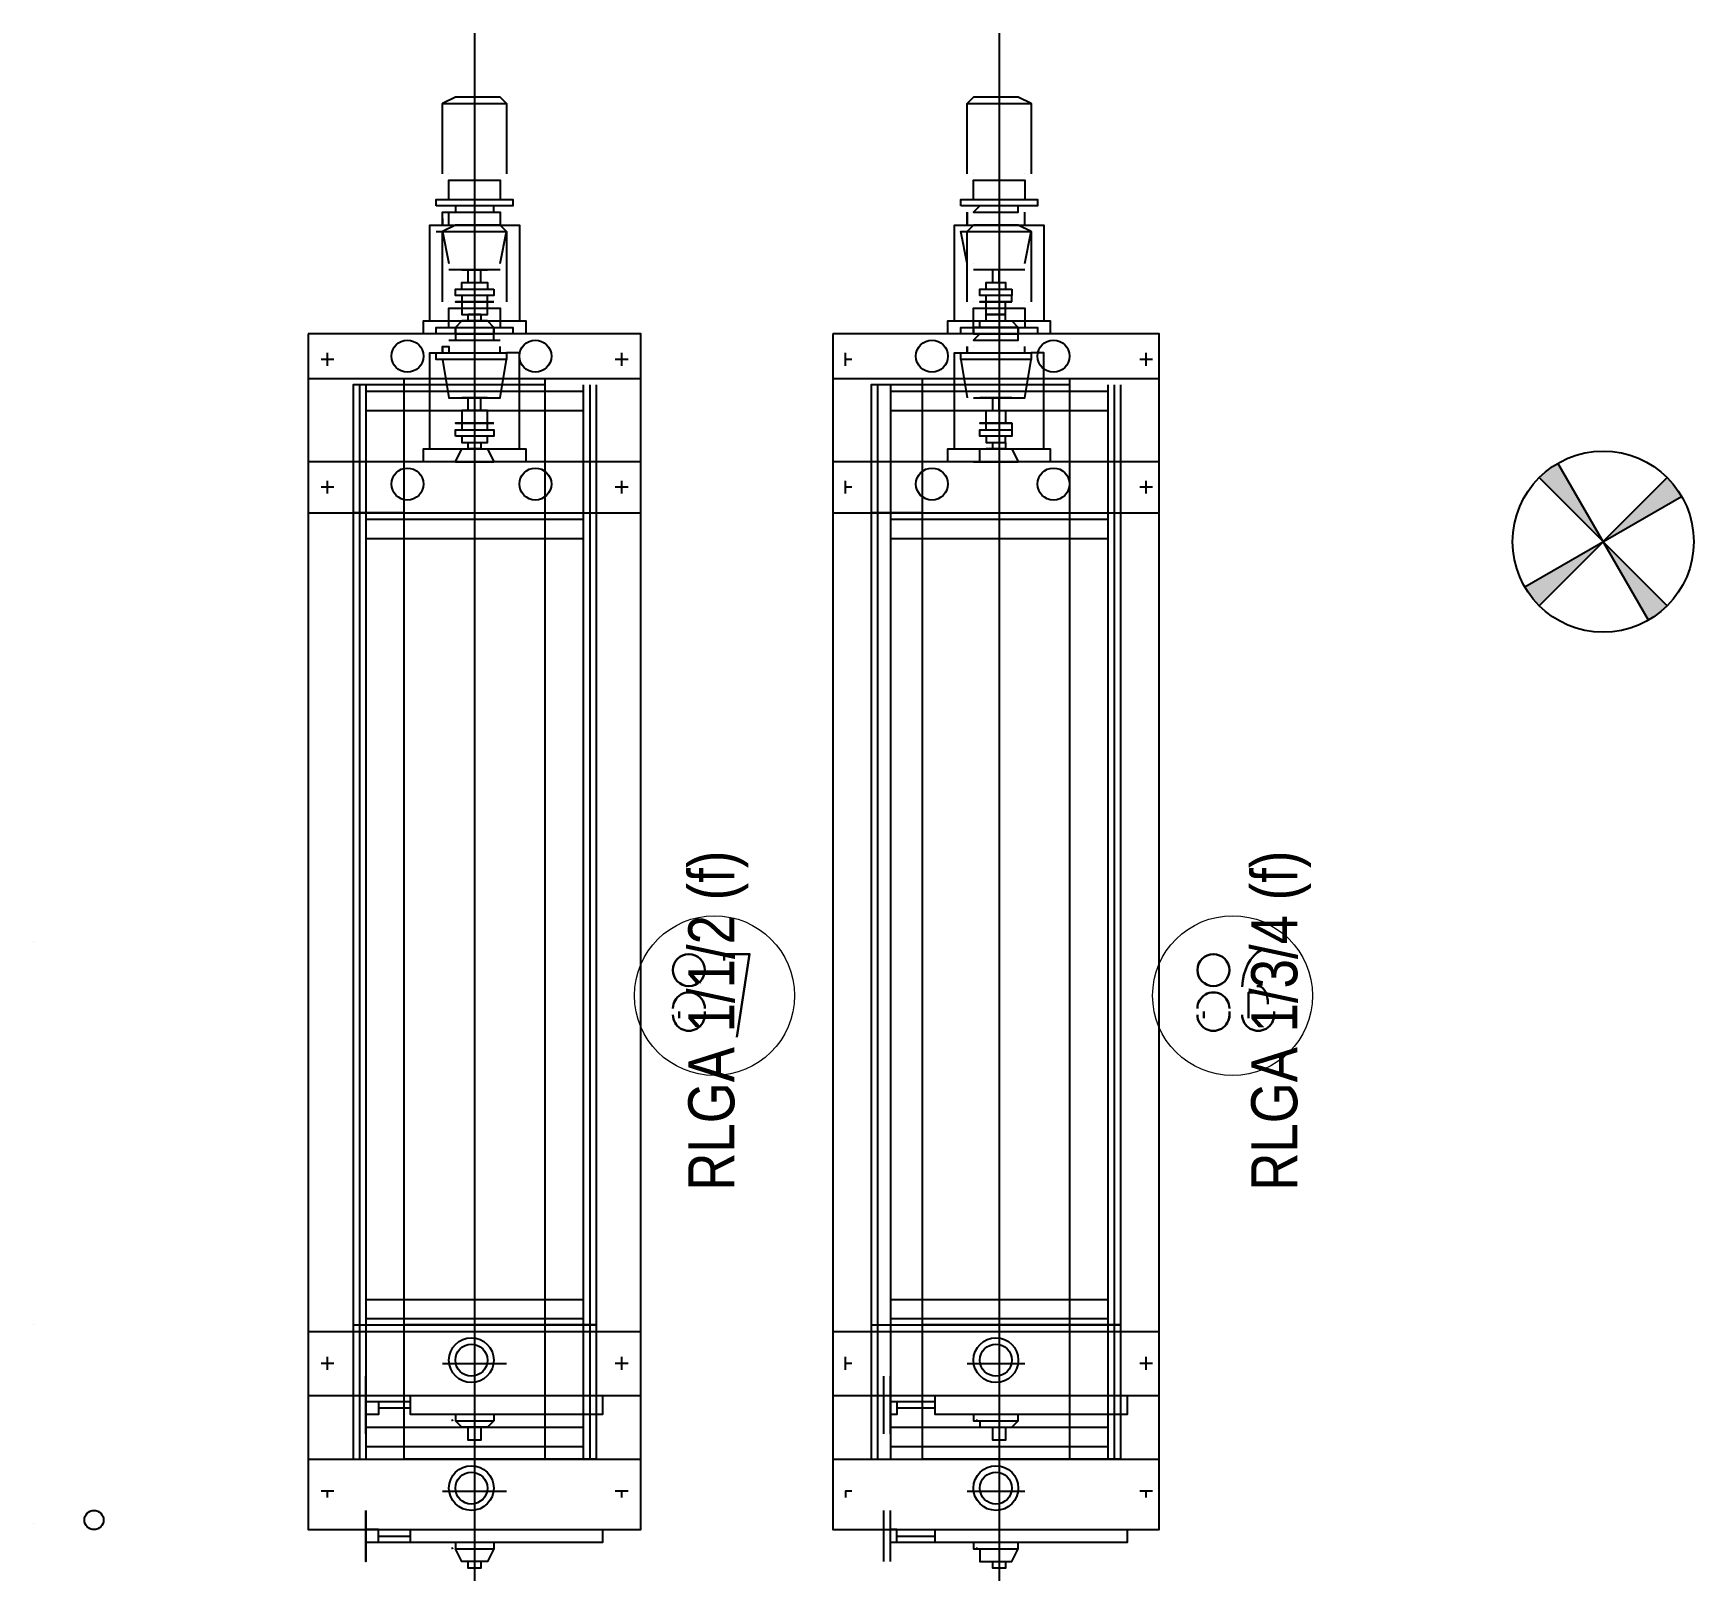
# Model space of a CAD drawing. Header units: metres. Extents: x -941 to 1333, y -28 to 1490.
# Drawn here: x 835.54 to 840.95, y 375.94 to 380.98 of the extents above; entities that cross this region are included whole.
import ezdxf

# ---------------------------------------------------------------- set-up
doc = ezdxf.new("R2010")
doc.units = ezdxf.units.M
doc.layers.add('00', color=7, linetype='Continuous')
doc.styles.add('style2A', font='swissc.ttf')

# ---------------------------------------------------------------- blocks, each defined once
blk = doc.blocks.new('auto-sprinkler')
at = {"layer": '00'}
h = blk.add_hatch(color=161, dxfattribs=at)
h.dxf.hatch_style = 1
h.paths.add_polyline_path([(0, 0), (-0.075, 0.1299, 0.065543), (-0.1061, 0.1061)])
h.paths.add_polyline_path([(0, 0), (0.1299, 0.075, 0.065543), (0.1061, 0.1061)])
h.paths.add_polyline_path([(0.075, -0.1299, 0.065543), (0.1061, -0.1061), (0, 0)])
h.paths.add_polyline_path([(-0.1299, -0.075, 0.065543), (-0.1061, -0.1061), (0, 0)])
at = {"layer": '00', "color": 170}
for points in [[(0.075, -0.1299), (-0.075, 0.1299)], [(-0.1061, -0.1061), (0.1061, 0.1061)], [(0.1061, -0.1061), (-0.1061, 0.1061)], [(-0.1299, -0.075), (0.1299, 0.075)]]:
    blk.add_lwpolyline(points, dxfattribs=at)
blk.add_circle((0, 0), 0.15, dxfattribs=at)

msp = doc.modelspace()

# ---------------------------------------------------------------- linework, layer by layer
at = {"lineweight": 25}
for points in [[(836.97856, 380.97552), (836.97856, 376.35161)], [(838.68648, 380.97552), (838.68648, 376.35161)], [(837.0827, 380.74641), (837.06187, 380.76724), (836.91607, 380.76724), (836.87441, 380.74641)], [(838.79063, 380.74641), (838.74897, 380.76724), (838.60317, 380.76724), (838.58234, 380.74641)], [(836.87441, 380.51729), (836.87441, 380.74641), (837.0827, 380.74641), (837.0827, 380.51729)], [(838.58234, 380.51729), (838.58234, 380.74641), (838.79063, 380.74641), (838.79063, 380.51729)], [(836.97856, 380.55895), (836.97856, 375.93505)], [(838.68648, 380.55895), (838.68648, 375.93505)], [(836.89524, 380.51729), (836.89524, 380.51729)], [(836.89524, 380.43398), (836.89524, 380.49647), (837.06187, 380.49647), (837.06187, 380.43398)], [(837.06187, 380.51729), (837.06187, 380.51729)], [(838.60317, 380.51729), (838.60317, 380.51729)], [(838.60317, 380.43398), (838.60317, 380.49647), (838.7698, 380.49647), (838.7698, 380.43398)], [(838.7698, 380.51729), (838.7698, 380.51729)], [(836.87441, 380.3715), (836.87441, 380.35067), (836.87441, 380.39232), (836.89524, 380.39232), (837.06187, 380.39232), (837.06187, 380.35067)], [(836.89524, 380.39232), (836.89524, 380.39232)], [(836.89524, 380.35067), (836.89524, 380.39232)], [(837.04104, 380.39232), (837.04104, 380.41315), (836.91607, 380.41315), (836.91607, 380.39232)], [(836.91607, 380.41315), (836.91607, 380.41315)], [(837.04104, 380.41315), (837.04104, 380.41315)], [(837.06187, 380.39232), (837.06187, 380.39232)], [(838.58234, 380.39232), (838.58234, 380.39232)], [(838.58234, 380.39232), (838.58234, 380.35067), (838.58234, 380.39232)], [(838.624, 380.41315), (838.60317, 380.39232), (838.74897, 380.39232), (838.74897, 380.41315), (838.60317, 380.41315)], [(838.60317, 380.41315), (838.60317, 380.41315)], [(838.60317, 380.39232), (838.60317, 380.39232)], [(838.74897, 380.41315), (838.74897, 380.41315)], [(838.74897, 380.39232), (838.74897, 380.39232)], [(838.7698, 380.35067), (838.7698, 380.39232)], [(836.83276, 380.03824), (836.83276, 380.35067), (836.85358, 380.35067), (837.0827, 380.35067), (837.12435, 380.35067), (837.12435, 380.03824)], [(836.85358, 380.32984), (837.0827, 380.32984), (837.06187, 380.35067), (836.91607, 380.35067), (836.87441, 380.32984), (836.89524, 380.2257)], [(836.85358, 380.35067), (836.85358, 380.35067)], [(836.87441, 380.35067), (836.87441, 380.35067)], [(837.0827, 380.35067), (837.0827, 380.35067)], [(838.54069, 380.03824), (838.54069, 380.35067), (838.56151, 380.35067), (838.79063, 380.35067), (838.83228, 380.35067), (838.83228, 380.03824)], [(838.58234, 380.2257), (838.56151, 380.32984), (838.79063, 380.32984), (838.74897, 380.35067), (838.60317, 380.35067), (838.58234, 380.32984)], [(838.56151, 380.35067), (838.56151, 380.35067)], [(838.58234, 380.35067), (838.58234, 380.3715)], [(838.58234, 380.35067), (838.58234, 380.35067)], [(838.79063, 380.35067), (838.79063, 380.35067)], [(836.87441, 380.10073), (836.87441, 380.32984), (837.0827, 380.32984), (837.0827, 380.10073)], [(837.06187, 380.2257), (837.0827, 380.32984)], [(838.58234, 380.10073), (838.58234, 380.32984), (838.79063, 380.32984), (838.79063, 380.10073)], [(838.7698, 380.2257), (838.79063, 380.32984)], [(836.89524, 380.2257), (836.89524, 380.2257)], [(837.06187, 380.2257), (837.06187, 380.2257)], [(838.60317, 380.2257), (838.60317, 380.2257)], [(838.7698, 380.2257), (838.7698, 380.2257)], [(837.06187, 380.20487), (836.89524, 380.20487)], [(836.91607, 380.20487), (836.91607, 380.20487)], [(836.9369, 380.20487), (836.9369, 380.20487)], [(836.95773, 380.16321), (836.95773, 380.20487)], [(836.99938, 380.16321), (836.99938, 380.20487)], [(837.02021, 380.20487), (837.02021, 380.20487)], [(837.02021, 380.20487), (837.02021, 380.20487)], [(837.04104, 380.20487), (837.04104, 380.20487)], [(838.7698, 380.20487), (838.60317, 380.20487)], [(838.72814, 380.20487), (838.624, 380.20487)], [(838.624, 380.20487), (838.624, 380.20487)], [(838.624, 380.20487), (838.624, 380.20487)], [(838.64483, 380.20487), (838.64483, 380.20487)], [(838.70731, 380.20487), (838.64483, 380.20487)], [(838.66566, 380.16321), (838.66566, 380.20487)], [(838.68648, 380.16321), (838.68648, 380.20487)], [(838.70731, 380.20487), (838.70731, 380.20487)], [(838.72814, 380.20487), (838.72814, 380.20487)], [(836.9369, 380.14238), (836.9369, 380.16321), (837.02021, 380.16321), (837.02021, 380.14238)], [(836.9369, 380.12155), (836.9369, 380.10073), (836.9369, 380.05907), (837.02021, 380.05907), (837.02021, 380.10073), (837.02021, 380.12155)], [(838.64483, 380.14238), (838.64483, 380.16321), (838.70731, 380.16321), (838.70731, 380.14238)], [(838.64483, 380.05907), (838.64483, 380.10073), (838.64483, 380.12155)], [(838.72814, 380.10073), (838.72814, 380.12155)], [(836.89524, 380.10073), (836.89524, 380.10073)], [(836.89524, 380.01741), (836.89524, 380.0799), (837.06187, 380.0799), (837.06187, 380.01741)], [(837.04104, 380.10073), (836.91607, 380.10073), (837.04104, 380.10073)], [(836.91607, 380.10073), (836.91607, 380.10073)], [(837.04104, 380.10073), (837.04104, 380.10073)], [(837.06187, 380.10073), (837.06187, 380.10073)], [(838.60317, 380.10073), (838.60317, 380.10073)], [(838.624, 380.01741), (838.624, 380.03824), (838.72814, 380.03824), (838.74897, 380.01741), (838.74897, 379.99658), (838.74897, 380.01741), (838.60317, 380.01741), (838.60317, 380.0799), (838.7698, 380.0799), (838.7698, 380.01741)], [(838.72814, 380.10073), (838.624, 380.10073), (838.72814, 380.10073)], [(838.624, 380.10073), (838.624, 380.10073)], [(838.64483, 380.03824), (838.64483, 380.05907), (838.70731, 380.05907), (838.70731, 380.10073)], [(838.72814, 380.10073), (838.72814, 380.10073)], [(838.7698, 380.10073), (838.7698, 380.10073)], [(836.81193, 379.99658), (836.81193, 380.03824), (837.14518, 380.03824), (837.14518, 379.99658)], [(836.91607, 380.01741), (836.91607, 379.99658), (836.91607, 380.01741)], [(836.95773, 380.05907), (836.95773, 380.05907)], [(836.95773, 380.05907), (836.95773, 380.05907)], [(836.95773, 380.03824), (836.95773, 380.05907), (836.99938, 380.05907), (836.95773, 380.05907), (836.99938, 380.05907), (836.99938, 380.03824)], [(836.95773, 380.05907), (836.95773, 380.05907)], [(836.99938, 380.05907), (836.99938, 380.05907)], [(836.99938, 380.05907), (836.99938, 380.05907)], [(836.99938, 380.05907), (836.99938, 380.05907)], [(838.51986, 379.99658), (838.51986, 380.03824), (838.85311, 380.03824), (838.85311, 379.99658)], [(838.60317, 380.01741), (838.60317, 379.99658), (838.60317, 380.01741)], [(838.70731, 380.05907), (838.64483, 380.05907), (838.70731, 380.05907)], [(838.66566, 380.05907), (838.66566, 380.05907)], [(838.66566, 380.05907), (838.66566, 380.05907)], [(838.70731, 380.03824), (838.70731, 380.05907), (838.66566, 380.05907)], [(838.66566, 380.05907), (838.66566, 380.05907)], [(838.68648, 380.05907), (838.68648, 380.05907)], [(838.70731, 380.05907), (838.70731, 380.05907)], [(838.70731, 380.05907), (838.70731, 380.05907)], [(836.87441, 379.95493), (836.87441, 379.9341), (836.87441, 379.95493), (836.89524, 379.95493), (836.89524, 379.9341)], [(836.89524, 379.97576), (837.06187, 379.97576)], [(836.89524, 379.95493), (836.89524, 379.95493)], [(837.04104, 379.97576), (837.04104, 379.99658), (836.91607, 379.99658), (836.91607, 379.97576)], [(836.91607, 379.99658), (836.91607, 379.99658)], [(836.91607, 379.99658), (837.04104, 379.99658)], [(837.04104, 379.99658), (837.04104, 379.99658)], [(837.06187, 379.95493), (837.06187, 379.95493)], [(837.06187, 379.9341), (837.06187, 379.95493)], [(838.58234, 379.95493), (838.58234, 379.95493)], [(838.58234, 379.9341), (838.58234, 379.95493)], [(838.58234, 379.95493), (838.58234, 379.9341), (838.58234, 379.95493)], [(838.624, 379.99658), (838.60317, 379.97576), (838.74897, 379.97576), (838.74897, 379.99658), (838.60317, 379.99658), (838.74897, 379.99658)], [(838.60317, 379.99658), (838.60317, 379.99658)], [(838.60317, 379.95493), (838.60317, 379.95493)], [(838.74897, 379.99658), (838.74897, 379.99658)], [(838.74897, 379.95493), (838.74897, 379.95493)], [(838.7698, 379.9341), (838.7698, 379.95493)], [(836.52033, 379.91327), (836.47867, 379.91327)], [(836.4995, 379.89244), (836.4995, 379.9341)], [(836.83276, 379.62167), (836.83276, 379.9341), (836.85358, 379.9341), (837.0827, 379.9341), (837.0827, 379.91327)], [(836.87441, 379.91327), (836.89524, 379.7883), (837.06187, 379.7883), (837.0827, 379.91327), (836.85358, 379.91327), (836.85358, 379.9341)], [(836.85358, 379.9341), (836.85358, 379.9341)], [(836.85358, 379.91327), (836.85358, 379.91327)], [(836.87441, 379.9341), (836.87441, 379.9341)], [(837.12435, 379.62167), (837.12435, 379.9341), (837.0827, 379.9341)], [(837.0827, 379.9341), (837.0827, 379.9341)], [(837.0827, 379.91327), (837.0827, 379.91327)], [(837.47844, 379.91327), (837.43678, 379.91327)], [(837.45761, 379.89244), (837.45761, 379.9341)], [(838.1866, 379.89244), (838.1866, 379.9341)], [(838.20743, 379.91327), (838.1866, 379.91327)], [(838.54069, 379.62167), (838.54069, 379.9341), (838.56151, 379.9341), (838.79063, 379.9341), (838.79063, 379.91327)], [(838.56151, 379.91327), (838.56151, 379.9341)], [(838.56151, 379.9341), (838.56151, 379.9341)], [(838.60317, 379.7883), (838.7698, 379.7883), (838.79063, 379.91327), (838.56151, 379.91327), (838.58234, 379.7883)], [(838.56151, 379.91327), (838.56151, 379.91327)], [(838.58234, 379.9341), (838.58234, 379.9341)], [(838.83228, 379.62167), (838.83228, 379.9341), (838.79063, 379.9341)], [(838.79063, 379.9341), (838.79063, 379.9341)], [(838.79063, 379.91327), (838.79063, 379.91327)], [(839.18637, 379.91327), (839.14471, 379.91327)], [(839.16554, 379.89244), (839.16554, 379.9341)], [(836.43702, 379.85079), (837.52009, 379.85079)], [(837.20767, 379.85079), (837.20767, 376.76818), (836.74944, 376.76818), (836.74944, 379.85079)], [(838.14495, 379.85079), (839.20719, 379.85079)], [(838.9156, 379.85079), (838.9156, 376.76818), (838.43654, 376.76818), (838.43654, 379.85079)], [(837.20767, 379.82996), (836.74944, 379.82996), (836.58282, 379.82996), (836.58282, 376.76818), (836.74944, 376.76818)], [(836.60364, 379.82996), (836.60364, 376.76818)], [(836.62447, 379.82996), (836.62447, 376.76818)], [(836.62447, 379.80913), (836.74944, 379.80913), (837.20767, 379.80913), (837.33264, 379.80913)], [(836.89524, 379.80913), (836.89524, 379.80913)], [(837.06187, 379.80913), (837.06187, 379.80913)], [(837.33264, 379.82996), (837.33264, 376.76818)], [(837.35347, 379.82996), (837.35347, 376.76818)], [(837.37429, 379.82996), (837.37429, 376.76818)], [(838.9156, 379.82996), (838.43654, 379.82996), (838.26992, 379.82996), (838.26992, 376.76818), (838.43654, 376.76818)], [(838.29074, 379.82996), (838.29074, 376.76818)], [(838.3324, 379.82996), (838.3324, 376.76818)], [(838.3324, 379.80913), (838.43654, 379.80913), (838.9156, 379.80913), (839.04057, 379.80913)], [(838.60317, 379.80913), (838.60317, 379.80913)], [(838.7698, 379.80913), (838.7698, 379.80913)], [(839.04057, 379.82996), (839.04057, 376.76818)], [(839.0614, 379.82996), (839.0614, 376.76818)], [(839.08222, 379.82996), (839.08222, 376.76818)], [(836.62447, 379.74664), (836.74944, 379.74664), (837.20767, 379.74664), (837.33264, 379.74664)], [(836.91607, 379.7883), (836.91607, 379.7883)], [(836.9369, 379.7883), (836.9369, 379.7883)], [(837.02021, 379.68416), (837.02021, 379.70499), (837.02021, 379.74664), (836.9369, 379.74664), (836.9369, 379.70499), (836.9369, 379.68416)], [(836.95773, 379.74664), (836.95773, 379.7883)], [(836.99938, 379.74664), (836.99938, 379.7883)], [(837.02021, 379.7883), (837.02021, 379.7883)], [(837.02021, 379.7883), (837.02021, 379.7883)], [(837.04104, 379.7883), (837.04104, 379.7883)], [(838.3324, 379.74664), (838.43654, 379.74664), (838.9156, 379.74664), (839.04057, 379.74664)], [(838.72814, 379.7883), (838.624, 379.7883)], [(838.624, 379.7883), (838.624, 379.7883)], [(838.624, 379.7883), (838.624, 379.7883)], [(838.64483, 379.7883), (838.64483, 379.7883)], [(838.70731, 379.7883), (838.64483, 379.7883)], [(838.64483, 379.68416), (838.64483, 379.70499), (838.64483, 379.74664), (838.70731, 379.74664), (838.70731, 379.70499)], [(838.66566, 379.74664), (838.66566, 379.7883)], [(838.68648, 379.74664), (838.68648, 379.7883)], [(838.70731, 379.7883), (838.70731, 379.7883)], [(838.72814, 379.7883), (838.72814, 379.7883)], [(836.91607, 379.70499), (836.91607, 379.70499)], [(837.04104, 379.70499), (837.04104, 379.70499)], [(838.624, 379.70499), (838.624, 379.70499)], [(838.72814, 379.70499), (838.624, 379.70499), (838.72814, 379.70499), (838.72814, 379.68416), (838.72814, 379.66333), (838.624, 379.66333), (838.624, 379.68416), (838.72814, 379.68416)], [(838.72814, 379.70499), (838.72814, 379.70499)], [(836.9369, 379.66333), (836.9369, 379.6425), (837.02021, 379.6425), (837.02021, 379.66333)], [(836.95773, 379.6425), (836.95773, 379.6425)], [(836.95773, 379.6425), (836.99938, 379.6425)], [(836.95773, 379.6425), (836.95773, 379.6425)], [(836.99938, 379.6425), (836.99938, 379.6425)], [(836.99938, 379.6425), (836.99938, 379.6425)], [(838.64483, 379.66333), (838.64483, 379.6425), (838.70731, 379.6425), (838.70731, 379.66333)], [(838.66566, 379.62167), (838.66566, 379.6425), (838.70731, 379.6425), (838.70731, 379.62167), (838.64483, 379.62167)], [(838.64483, 379.6425), (838.70731, 379.6425)], [(838.66566, 379.6425), (838.66566, 379.6425)], [(838.66566, 379.6425), (838.66566, 379.6425)], [(838.68648, 379.6425), (838.68648, 379.6425)], [(838.70731, 379.6425), (838.70731, 379.6425)], [(836.81193, 379.58002), (836.81193, 379.62167), (837.14518, 379.62167), (837.14518, 379.58002)], [(836.91607, 379.58002), (836.9369, 379.62167), (837.02021, 379.62167), (837.04104, 379.58002)], [(837.04104, 379.58002), (836.91607, 379.58002), (837.04104, 379.58002)], [(836.91607, 379.58002), (836.91607, 379.58002)], [(836.95773, 379.62167), (836.95773, 379.62167)], [(836.99938, 379.62167), (836.99938, 379.62167)], [(837.04104, 379.58002), (837.04104, 379.58002)], [(838.51986, 379.58002), (838.51986, 379.62167), (838.85311, 379.62167), (838.85311, 379.58002)], [(838.74897, 379.58002), (838.60317, 379.58002), (838.74897, 379.58002)], [(838.60317, 379.58002), (838.60317, 379.58002)], [(838.624, 379.58002), (838.624, 379.62167), (838.72814, 379.62167), (838.74897, 379.58002)], [(838.64483, 379.62167), (838.64483, 379.62167)], [(838.70731, 379.62167), (838.70731, 379.62167)], [(838.74897, 379.58002), (838.74897, 379.58002)], [(836.52033, 379.4967), (836.47867, 379.4967)], [(836.4995, 379.47587), (836.4995, 379.51753)], [(837.47844, 379.4967), (837.43678, 379.4967)], [(837.45761, 379.47587), (837.45761, 379.51753)], [(838.1866, 379.47587), (838.1866, 379.51753)], [(838.20743, 379.4967), (838.1866, 379.4967)], [(839.18637, 379.4967), (839.14471, 379.4967)], [(839.16554, 379.47587), (839.16554, 379.51753)], [(836.43702, 379.41339), (837.52009, 379.41339)], [(836.74944, 379.41339), (836.58282, 379.41339), (836.58282, 376.33079), (836.74944, 376.33079)], [(836.60364, 379.41339), (836.60364, 376.33079)], [(836.62447, 379.41339), (836.62447, 376.33079)], [(837.33264, 379.41339), (837.33264, 376.33079)], [(837.35347, 379.41339), (837.35347, 376.33079)], [(837.37429, 379.41339), (837.37429, 376.33079)], [(838.14495, 379.41339), (839.20719, 379.41339)], [(838.43654, 379.41339), (838.26992, 379.41339), (838.26992, 376.33079), (838.43654, 376.33079)], [(838.29074, 379.41339), (838.29074, 376.33079)], [(838.3324, 379.41339), (838.3324, 376.33079)], [(839.04057, 379.41339), (839.04057, 376.33079)], [(839.0614, 379.41339), (839.0614, 376.33079)], [(839.08222, 379.41339), (839.08222, 376.33079)], [(836.62447, 379.39256), (836.74944, 379.39256), (837.20767, 379.39256), (837.33264, 379.39256)], [(838.3324, 379.39256), (838.43654, 379.39256), (838.9156, 379.39256), (839.04057, 379.39256)], [(836.62447, 379.33008), (836.74944, 379.33008), (837.20767, 379.33008), (837.33264, 379.33008)], [(838.3324, 379.33008), (838.43654, 379.33008), (838.9156, 379.33008), (839.04057, 379.33008)], [(835.5414, 378.01789), (835.5414, 378.01789)], [(836.62447, 376.8515), (836.74944, 376.8515), (837.20767, 376.8515), (837.33264, 376.8515)], [(838.3324, 376.8515), (838.43654, 376.8515), (838.9156, 376.8515), (839.04057, 376.8515)], [(835.5414, 376.76818), (835.5414, 376.76818)], [(836.58282, 376.76818), (837.37429, 376.76818), (837.20767, 376.76818)], [(836.62447, 376.78901), (836.74944, 376.78901), (837.20767, 376.78901), (837.33264, 376.78901)], [(838.26992, 376.76818), (839.08222, 376.76818), (838.9156, 376.76818)], [(838.3324, 376.78901), (838.43654, 376.78901), (838.9156, 376.78901), (839.04057, 376.78901)], [(836.43702, 376.74735), (837.52009, 376.74735)], [(838.14495, 376.74735), (839.20719, 376.74735)], [(836.4995, 376.62238), (836.4995, 376.66404)], [(837.45761, 376.62238), (837.45761, 376.66404)], [(838.1866, 376.62238), (838.1866, 376.66404)], [(839.16554, 376.62238), (839.16554, 376.66404)], [(836.52033, 376.64321), (836.47867, 376.64321)], [(836.62447, 376.60156), (836.62447, 376.60156)], [(836.87441, 376.64321), (837.0827, 376.64321)], [(837.47844, 376.64321), (837.43678, 376.64321)], [(838.20743, 376.64321), (838.1866, 376.64321)], [(838.31157, 376.4141), (838.31157, 376.53907), (838.31157, 376.60156)], [(838.3324, 376.4141), (838.3324, 376.53907), (838.3324, 376.60156)], [(838.3324, 376.60156), (838.3324, 376.60156)], [(838.58234, 376.64321), (838.7698, 376.64321)], [(839.18637, 376.64321), (839.14471, 376.64321)], [(836.66613, 376.51824), (836.66613, 376.47658), (836.62447, 376.47658)], [(836.77027, 376.51824), (836.66613, 376.51824), (836.62447, 376.51824)], [(836.77027, 376.49741), (836.66613, 376.49741)], [(837.39512, 376.53907), (837.39512, 376.47658), (836.77027, 376.47658), (836.77027, 376.53907)], [(838.35323, 376.51824), (838.35323, 376.47658), (838.3324, 376.47658)], [(838.4782, 376.51824), (838.35323, 376.51824), (838.3324, 376.51824)], [(838.4782, 376.49741), (838.35323, 376.49741)], [(839.10305, 376.53907), (839.10305, 376.47658), (838.4782, 376.47658), (838.4782, 376.53907)], [(837.04104, 376.47658), (837.04104, 376.45576), (837.02021, 376.43493), (836.9369, 376.43493), (836.91607, 376.45576), (837.04104, 376.45576)], [(836.91607, 376.47658), (836.91607, 376.45576)], [(838.60317, 376.47658), (838.60317, 376.45576), (838.74897, 376.45576)], [(838.624, 376.45576), (838.624, 376.43493), (838.72814, 376.43493), (838.74897, 376.45576), (838.74897, 376.47658)], [(836.62447, 376.43493), (836.74944, 376.43493), (837.20767, 376.43493), (837.33264, 376.43493)], [(836.62447, 376.4141), (836.62447, 376.4141)], [(836.99938, 376.43493), (836.99938, 376.39327), (836.95773, 376.39327), (836.95773, 376.43493)], [(838.3324, 376.43493), (838.43654, 376.43493), (838.9156, 376.43493), (839.04057, 376.43493)], [(838.3324, 376.4141), (838.3324, 376.4141)], [(838.70731, 376.43493), (838.70731, 376.39327), (838.66566, 376.39327), (838.66566, 376.43493)], [(836.43702, 376.33079), (837.52009, 376.33079)], [(836.58282, 376.33079), (837.37429, 376.33079), (837.20767, 376.33079)], [(836.62447, 376.37244), (836.74944, 376.37244), (837.20767, 376.37244), (837.33264, 376.37244)], [(838.14495, 376.33079), (839.20719, 376.33079)], [(838.26992, 376.33079), (839.08222, 376.33079), (838.9156, 376.33079)], [(838.3324, 376.37244), (838.43654, 376.37244), (838.9156, 376.37244), (839.04057, 376.37244)], [(836.52033, 376.22664), (836.47867, 376.22664)], [(836.4995, 376.20582), (836.4995, 376.22664)], [(836.87441, 376.22664), (837.0827, 376.22664)], [(837.47844, 376.22664), (837.43678, 376.22664)], [(837.45761, 376.20582), (837.45761, 376.22664)], [(838.20743, 376.22664), (838.1866, 376.22664), (838.1866, 376.20582)], [(838.58234, 376.22664), (838.7698, 376.22664)], [(839.18637, 376.22664), (839.14471, 376.22664)], [(839.16554, 376.20582), (839.16554, 376.22664)], [(835.5414, 376.1225), (835.5414, 376.1225)], [(836.62447, 376.16416), (836.62447, 376.16416)], [(838.31157, 375.99753), (838.31157, 376.10167), (838.31157, 376.16416)], [(838.3324, 375.99753), (838.3324, 376.10167), (838.3324, 376.16416)], [(838.3324, 376.16416), (838.3324, 376.16416)], [(837.39512, 376.10167), (837.39512, 376.06002), (836.77027, 376.06002), (836.66613, 376.06002), (836.66613, 376.10167), (836.62447, 376.10167)], [(836.66613, 376.08085), (836.77027, 376.08085)], [(836.77027, 376.06002), (836.77027, 376.10167)], [(839.10305, 376.10167), (839.10305, 376.06002), (838.4782, 376.06002), (838.35323, 376.06002), (838.35323, 376.10167), (838.3324, 376.10167)], [(838.35323, 376.08085), (838.4782, 376.08085)], [(838.4782, 376.06002), (838.4782, 376.10167)], [(836.66613, 376.06002), (836.62447, 376.06002)], [(837.04104, 376.06002), (837.04104, 376.03919), (837.02021, 375.99753), (836.9369, 375.99753), (836.91607, 376.03919), (837.04104, 376.03919)], [(836.91607, 376.06002), (836.91607, 376.03919)], [(838.35323, 376.06002), (838.3324, 376.06002)], [(838.60317, 376.06002), (838.60317, 376.03919), (838.74897, 376.03919)], [(838.624, 376.03919), (838.624, 375.99753), (838.72814, 375.99753), (838.74897, 376.03919), (838.74897, 376.06002)], [(836.62447, 375.99753), (836.62447, 375.99753)], [(836.99938, 375.99753), (836.99938, 375.9767), (836.95773, 375.9767), (836.95773, 375.99753)], [(838.3324, 375.99753), (838.3324, 375.99753)], [(838.70731, 375.99753), (838.70731, 375.9767), (838.66566, 375.9767), (838.66566, 375.99753)]]:
    msp.add_lwpolyline(points, dxfattribs=at)
for points in [[(836.85358, 380.41315), (836.85358, 380.43398), (837.10353, 380.43398), (837.10353, 380.41315)], [(838.56151, 380.41315), (838.56151, 380.43398), (838.81145, 380.43398), (838.81145, 380.41315)], [(836.9369, 380.20487), (837.02021, 380.20487)], [(837.04104, 380.14238), (837.04104, 380.12155), (836.91607, 380.12155), (836.91607, 380.14238)], [(838.72814, 380.14238), (838.72814, 380.12155), (838.624, 380.12155), (838.624, 380.14238)], [(836.85358, 379.99658), (836.85358, 380.01741), (837.10353, 380.01741), (837.10353, 379.99658)], [(836.9369, 380.03824), (836.91607, 380.01741), (837.04104, 380.01741), (837.04104, 379.99658), (837.04104, 380.01741), (837.02021, 380.03824)], [(838.56151, 379.99658), (838.56151, 380.01741), (838.81145, 380.01741), (838.81145, 379.99658)], [(836.43702, 379.99658), (836.43702, 376.53907), (837.52009, 376.53907), (837.52009, 379.99658)], [(838.14495, 379.99658), (838.14495, 376.53907), (839.20719, 376.53907), (839.20719, 379.99658)], [(836.9369, 379.7883), (837.02021, 379.7883)], [(837.04104, 379.70499), (836.91607, 379.70499)], [(836.91607, 379.66333), (836.91607, 379.68416), (837.04104, 379.68416), (837.04104, 379.66333)], [(836.99938, 379.62167), (836.95773, 379.62167), (836.95773, 379.6425), (836.99938, 379.6425)], [(836.43702, 379.58002), (836.43702, 376.10167), (837.52009, 376.10167), (837.52009, 379.58002)], [(838.14495, 379.58002), (838.14495, 376.10167), (839.20719, 376.10167), (839.20719, 379.58002)], [(837.20767, 376.33079), (836.74944, 376.33079), (836.74944, 379.41339), (837.20767, 379.41339)], [(838.9156, 376.33079), (838.43654, 376.33079), (838.43654, 379.41339), (838.9156, 379.41339)], [(836.62447, 376.60156), (836.62447, 376.53907), (836.62447, 376.4141), (836.62447, 376.53907)], [(836.62447, 376.16416), (836.62447, 376.10167), (836.62447, 375.99753), (836.62447, 376.10167)]]:
    msp.add_lwpolyline(points, close=True, dxfattribs=at)
at = {"lineweight": 30}
for points in [[(837.83252, 377.70546), (837.87418, 377.97623), (837.79086, 377.97623), (837.79086, 377.9554)], [(839.54045, 377.85126), (839.49879, 377.85126), (839.49879, 377.76795)], [(837.64506, 377.76795), (837.64506, 377.78877)], [(837.72838, 377.78877), (837.72838, 377.76795)], [(839.35299, 377.76795), (839.35299, 377.78877)], [(839.43631, 377.78877), (839.43631, 377.76795)], [(839.58211, 377.76795), (839.58211, 377.78877)]]:
    msp.add_lwpolyline(points, dxfattribs=at)
at = {"lineweight": 25}
for centre, radius in [((836.75986, 379.92369), 0.05207), ((837.17642, 379.92369), 0.05207), ((838.46779, 379.92369), 0.05207), ((838.86353, 379.92369), 0.05207), ((836.75986, 379.50712), 0.05207), ((837.17642, 379.50712), 0.05207), ((838.46779, 379.50712), 0.05207), ((838.86353, 379.50712), 0.05207), ((836.96814, 376.65363), 0.0729), ((838.67607, 376.65363), 0.0729), ((836.96814, 376.65363), 0.05207), ((838.67607, 376.65363), 0.05207), ((836.96814, 376.23706), 0.0729), ((836.96814, 376.23706), 0.05207), ((838.67607, 376.23706), 0.0729), ((838.67607, 376.23706), 0.05207), ((835.73927, 376.13292), 0.03124)]:
    msp.add_circle(centre, radius, dxfattribs=at)
at = {"lineweight": 18}
for centre in [(837.75962, 377.84085), (839.44672, 377.84085)]:
    msp.add_circle(centre, 0.26035, dxfattribs=at)
at = {"lineweight": 30}
for centre in [(837.67631, 377.92416), (839.38424, 377.92416)]:
    msp.add_circle(centre, 0.05207, dxfattribs=at)
for centre, start, end in [((837.67631, 377.79919), 359.99917, 180.00083), ((839.38424, 377.79919), 359.99917, 180.00083), ((837.67631, 377.77836), 179.99917, 0.00083), ((839.38423, 377.77836), 179.99917, 0.00083), ((839.53003, 377.77836), 179.99917, 0.00083)]:
    msp.add_arc(centre, 0.05207, start, end, dxfattribs=at)
at = {"lineweight": 25}
for centre in [(836.88487, 376.54929), (838.5928, 376.54929), (836.88487, 376.13272), (838.5928, 376.13272)]:
    msp.add_arc(centre, 0.09353, 281.60982, 284.63753, dxfattribs=at)
at = {"lineweight": 30}
for points in [[(839.53992, 377.98904), (839.50474, 377.97073), (839.48047, 377.92398), (839.47815, 377.87006)], [(839.55212, 377.85684), (839.54522, 377.86835), (839.53549, 377.87381), (839.52581, 377.87161)], [(839.56099, 377.81298), (839.56231, 377.8291), (839.55903, 377.84533), (839.55212, 377.85684)]]:
    msp.add_open_spline(points, degree=3, dxfattribs=at)

# ---------------------------------------------------------------- block references
at = {"xscale": 1.966340933767644, "yscale": 1.966340933767644, "zscale": 1.966340933767644}
msp.add_blockref('auto-sprinkler', (840.65349, 379.31946), dxfattribs=at)

# ---------------------------------------------------------------- texts
at = {"char_height": 0.1499885, "attachment_point": 7, "rotation": 90, "style": 'style2A'}
for s, insert in [('RLGA 1/1/2 (f)', (837.86965, 377.20558)), ('RLGA 1/3/4 (f)', (839.70255, 377.20558))]:
    msp.add_mtext(s, dxfattribs=dict(at, insert=insert))

doc.saveas('drawing.dxf')
